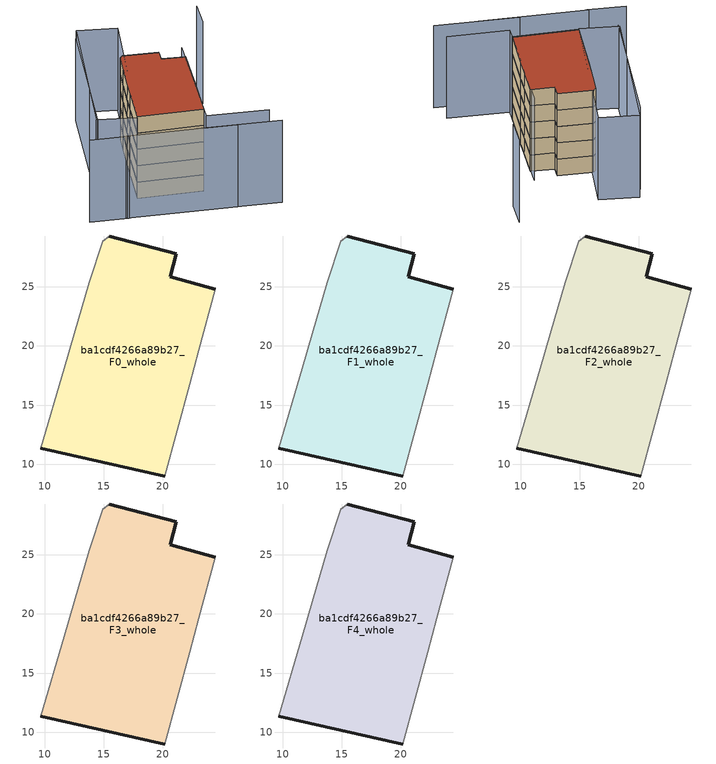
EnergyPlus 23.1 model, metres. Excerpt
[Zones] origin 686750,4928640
ba1cdf4266a89b27_F0_whole
 floor ground (EU_floor_Construction): 20.16,9.01 22.25,16.77 23.02,19.63 24.41,24.79 20.62,25.85 21.13,27.77 15.45,29.28 14.9,28.83 13.79,25.37 12.52,21.01 11.67,18.13 9.69,11.35 z0
 wall outside (EU_wall_Construction): 15.45,29.28 21.13,27.77 20.62,25.85 24.41,24.79 / 20.16,9.01 9.69,11.35 z0:3
 wall adiabatic (EU_wall_Construction): 24.41,24.79 23.02,19.63 22.25,16.77 20.16,9.01 / 9.69,11.35 11.67,18.13 12.52,21.01 13.79,25.37 14.9,28.83 15.45,29.28 z0:3
ba1cdf4266a89b27_F1_whole
 floor to ba1cdf4266a89b27_F0_whole (EU_floor_Construction): 20.16,9.01 22.25,16.77 23.02,19.63 24.41,24.79 20.62,25.85 21.13,27.77 15.45,29.28 14.9,28.83 13.79,25.37 12.52,21.01 11.67,18.13 9.69,11.35 z3
 wall outside (EU_wall_Construction): 15.45,29.28 21.13,27.77 20.62,25.85 24.41,24.79 / 20.16,9.01 9.69,11.35 z3:6
 wall adiabatic (EU_wall_Construction): 24.41,24.79 23.02,19.63 22.25,16.77 20.16,9.01 / 9.69,11.35 11.67,18.13 12.52,21.01 13.79,25.37 14.9,28.83 15.45,29.28 z3:6
ba1cdf4266a89b27_F2_whole
 floor to ba1cdf4266a89b27_F1_whole (EU_floor_Construction): 20.16,9.01 22.25,16.77 23.02,19.63 24.41,24.79 20.62,25.85 21.13,27.77 15.45,29.28 14.9,28.83 13.79,25.37 12.52,21.01 11.67,18.13 9.69,11.35 z6
 wall outside (EU_wall_Construction): 15.45,29.28 21.13,27.77 20.62,25.85 24.41,24.79 / 20.16,9.01 9.69,11.35 z6:9
 wall adiabatic (EU_wall_Construction): 24.41,24.79 23.02,19.63 22.25,16.77 20.16,9.01 / 9.69,11.35 11.67,18.13 12.52,21.01 13.79,25.37 14.9,28.83 15.45,29.28 z6:9
ba1cdf4266a89b27_F3_whole
 floor to ba1cdf4266a89b27_F2_whole (EU_floor_Construction): 20.16,9.01 22.25,16.77 23.02,19.63 24.41,24.79 20.62,25.85 21.13,27.77 15.45,29.28 14.9,28.83 13.79,25.37 12.52,21.01 11.67,18.13 9.69,11.35 z9
 wall outside (EU_wall_Construction): 15.45,29.28 21.13,27.77 20.62,25.85 24.41,24.79 / 20.16,9.01 9.69,11.35 z9:12
 wall adiabatic (EU_wall_Construction): 24.41,24.79 23.02,19.63 22.25,16.77 20.16,9.01 / 9.69,11.35 11.67,18.13 12.52,21.01 13.79,25.37 14.9,28.83 15.45,29.28 z9:12
ba1cdf4266a89b27_F4_whole
 floor to ba1cdf4266a89b27_F3_whole (EU_floor_Construction): 20.16,9.01 22.25,16.77 23.02,19.63 24.41,24.79 20.62,25.85 21.13,27.77 15.45,29.28 14.9,28.83 13.79,25.37 12.52,21.01 11.67,18.13 9.69,11.35 z12
 wall outside (EU_wall_Construction): 15.45,29.28 21.13,27.77 20.62,25.85 24.41,24.79 / 20.16,9.01 9.69,11.35 z12:15
 wall adiabatic (EU_wall_Construction): 24.41,24.79 23.02,19.63 22.25,16.77 20.16,9.01 / 9.69,11.35 11.67,18.13 12.52,21.01 13.79,25.37 14.9,28.83 15.45,29.28 z12:15
 roof outside (EU_roof_Construction): 21.13,27.77 20.62,25.85 24.41,24.79 23.02,19.63 22.25,16.77 20.16,9.01 9.69,11.35 11.67,18.13 12.52,21.01 13.79,25.37 14.9,28.83 15.45,29.28 z15
shading: 16.52,4.09 29.9,0.71 / 5.56,6.63 22.95,2.4 / -0.11,8.04 6.03,6.51 / 29.42,4.54 19.65,7.06 / 19.65,7.06 24.93,27.47 / 11.03,37.06 3.55,12.88 / 31.33,33.33 32.49,38.08 / 18.35,37.11 9.6,11.1 / 9.6,11.1 3.4,13.18 / 3.4,13.18 12.15,39.2 / 12.15,39.2 18.35,37.11 z0:15
[Building]
EU S2 Campaign: North Axis=0; Terrain=City; Solar Distribution=FullExterior
[Site:Location]
Bologna: Latitude=44.5; Longitude=11.25; Time Zone=1; Elevation=37
[SizingPeriod:WeatherFileDays]
AnnualSizingPeriod: Begin Month=1; Begin Day of Month=1; End Month=12; End Day of Month=31; Day of Week for Start Day=Monday; Use Weather File Daylight Saving Period=No; Use Weather File Rain and Snow Indicators=No
[MATERIAL]
EU_InternalMass_Material: Roughness=MediumRough; Thickness=0.1; Conductivity=1; Density=1800; Specific Heat=900; Thermal Absorptance=0.9; Solar Absorptance=0.7; Visible Absorptance=0.7
[MATERIAL:NOMASS] Roughness=MediumRough; Thermal Absorptance=0.9; Solar Absorptance=0.7; Visible Absorptance=0.7
Name | Thermal Resistance
EU_wall_NoMass | 0.905828
EU_roof_NoMass | 0.37593
EU_floor_NoMass | 0.67114
[CONSTRUCTION]
EU_wall_Construction: EU_wall_NoMass
EU_roof_Construction: EU_roof_NoMass
EU_floor_Construction: EU_floor_NoMass
EU_InternalMass_Construction: EU_InternalMass_Material
[ZONE] Type=1; Multiplier=1; Ceiling Height=autocalculate; Floor Area=autocalculate; Part of Total Floor Area=Yes
Name | Volume
ba1cdf4266a89b27_F0_whole | 561.699
ba1cdf4266a89b27_F1_whole; ba1cdf4266a89b27_F2_whole; ba1cdf4266a89b27_F3_whole; ba1cdf4266a89b27_F4_whole | 561.701
[INTERNALMASS] Construction=EU_InternalMass_Construction; Surface Area=180.16
Name | Zone or ZoneList
ba1cdf4266a89b27_F0_whole_EU_InternalMass | ba1cdf4266a89b27_F0_whole
ba1cdf4266a89b27_F1_whole_EU_InternalMass | ba1cdf4266a89b27_F1_whole
ba1cdf4266a89b27_F2_whole_EU_InternalMass | ba1cdf4266a89b27_F2_whole
ba1cdf4266a89b27_F3_whole_EU_InternalMass | ba1cdf4266a89b27_F3_whole
ba1cdf4266a89b27_F4_whole_EU_InternalMass | ba1cdf4266a89b27_F4_whole
[OTHEREQUIPMENT] Fuel Type=Electricity; Design Level Calculation Method=Watts/Area; Power per Zone Floor Area=1; Fraction Latent=0; Fraction Radiant=0; Fraction Lost=0; Carbon Dioxide Generation Rate=0; EndUse Subcategory=EU_Step8_InternalGains
Name | Zone or ZoneList or Space or SpaceList | Schedule
EU_Step8_InternalGain_ba1cdf4266a89b27_F0_whole_f000 | ba1cdf4266a89b27_F0_whole | EU_Step8_GainSchedule_ba1cdf4266a89b27_F0_whole_f000
EU_Step8_InternalGain_ba1cdf4266a89b27_F1_whole_f000 | ba1cdf4266a89b27_F1_whole | EU_Step8_GainSchedule_ba1cdf4266a89b27_F1_whole_f000
EU_Step8_InternalGain_ba1cdf4266a89b27_F2_whole_f000 | ba1cdf4266a89b27_F2_whole | EU_Step8_GainSchedule_ba1cdf4266a89b27_F2_whole_f000
EU_Step8_InternalGain_ba1cdf4266a89b27_F3_whole_f000 | ba1cdf4266a89b27_F3_whole | EU_Step8_GainSchedule_ba1cdf4266a89b27_F3_whole_f000
EU_Step8_InternalGain_ba1cdf4266a89b27_F4_whole_f000 | ba1cdf4266a89b27_F4_whole | EU_Step8_GainSchedule_ba1cdf4266a89b27_F4_whole_f000
[ZONEVENTILATION:DESIGNFLOWRATE] Schedule=EU_AlwaysOn; Design Flow Rate Calculation Method=AirChanges/Hour; Air Changes per Hour=0.73129; Ventilation Type=Natural; Fan Pressure Rise=0; Fan Total Efficiency=1; Constant Term Coefficient=1; Temperature Term Coefficient=0; Velocity Term Coefficient=0; Velocity Squared Term Coefficient=0; Minimum Indoor Temperature=-100; Maximum Indoor Temperature=100; Delta Temperature=-100; Minimum Outdoor Temperature=-100; Maximum Outdoor Temperature=100; Maximum Wind Speed=40
Name | Zone or ZoneList or Space or SpaceList
EU_ConstantAir_ba1cdf4266a89b27_F0_whole | ba1cdf4266a89b27_F0_whole
EU_ConstantAir_ba1cdf4266a89b27_F1_whole | ba1cdf4266a89b27_F1_whole
EU_ConstantAir_ba1cdf4266a89b27_F2_whole | ba1cdf4266a89b27_F2_whole
EU_ConstantAir_ba1cdf4266a89b27_F3_whole | ba1cdf4266a89b27_F3_whole
EU_ConstantAir_ba1cdf4266a89b27_F4_whole | ba1cdf4266a89b27_F4_whole
[HVACTEMPLATE:THERMOSTAT] Constant Heating Setpoint=20; Constant Cooling Setpoint=50
EU_HeatOnly_ba1cdf4266a89b27_F0_whole; EU_HeatOnly_ba1cdf4266a89b27_F1_whole; EU_HeatOnly_ba1cdf4266a89b27_F2_whole; EU_HeatOnly_ba1cdf4266a89b27_F3_whole; EU_HeatOnly_ba1cdf4266a89b27_F4_whole
[HVACTEMPLATE:ZONE:IDEALLOADSAIRSYSTEM] System Availability Schedule=EU_AlwaysOn; Maximum Heating Supply Air Temperature=50; Minimum Cooling Supply Air Temperature=13; Maximum Heating Supply Air Humidity Ratio=0.0156; Minimum Cooling Supply Air Humidity Ratio=0.0077; Heating Limit=NoLimit; Cooling Limit=NoLimit; Heating Availability Schedule=EU_AlwaysOn; Cooling Availability Schedule=EU_CoolingOff; Dehumidification Control Type=ConstantSensibleHeatRatio; Cooling Sensible Heat Ratio=0.7; Dehumidification Setpoint=60; Humidification Control Type=None; Humidification Setpoint=30; Outdoor Air Method=None; Outdoor Air Flow Rate per Person=0.00944; Outdoor Air Flow Rate per Zone Floor Area=0; Outdoor Air Flow Rate per Zone=0; Demand Controlled Ventilation Type=None; Outdoor Air Economizer Type=NoEconomizer; Heat Recovery Type=None; Sensible Heat Recovery Effectiveness=0.7; Latent Heat Recovery Effectiveness=0.65
Name | Template Thermostat
ba1cdf4266a89b27_F0_whole | EU_HeatOnly_ba1cdf4266a89b27_F0_whole
ba1cdf4266a89b27_F1_whole | EU_HeatOnly_ba1cdf4266a89b27_F1_whole
ba1cdf4266a89b27_F2_whole | EU_HeatOnly_ba1cdf4266a89b27_F2_whole
ba1cdf4266a89b27_F3_whole | EU_HeatOnly_ba1cdf4266a89b27_F3_whole
ba1cdf4266a89b27_F4_whole | EU_HeatOnly_ba1cdf4266a89b27_F4_whole
[SIZING:ZONE] Zone Cooling Design Supply Air Temperature Input Method=SupplyAirTemperature; Zone Cooling Design Supply Air Temperature=13; Zone Heating Design Supply Air Temperature Input Method=SupplyAirTemperature; Zone Heating Design Supply Air Temperature=50; Zone Cooling Design Supply Air Humidity Ratio=0.008; Zone Heating Design Supply Air Humidity Ratio=0.008; Cooling Design Air Flow Method=DesignDay; Cooling Design Air Flow Rate=0; Cooling Minimum Air Flow per Zone Floor Area=0.000762; Cooling Minimum Air Flow=0; Cooling Minimum Air Flow Fraction=0.2; Heating Design Air Flow Method=DesignDay; Heating Design Air Flow Rate=0; Heating Maximum Air Flow per Zone Floor Area=0.002032; Heating Maximum Air Flow=0.141576; Heating Maximum Air Flow Fraction=0.3; Account for Dedicated Outdoor Air System=No; Dedicated Outdoor Air System Control Strategy=NeutralSupplyAir; Dedicated Outdoor Air Low Setpoint Temperature for Design=autosize; Dedicated Outdoor Air High Setpoint Temperature for Design=autosize; Zone Load Sizing Method=Sensible Load Only No Latent Load; Zone Latent Cooling Design Supply Air Humidity Ratio Input Method=HumidityRatioDifference; Zone Cooling Design Supply Air Humidity Ratio Difference=0.005; Zone Latent Heating Design Supply Air Humidity Ratio Input Method=HumidityRatioDifference; Zone Humidification Design Supply Air Humidity Ratio Difference=0.005
ba1cdf4266a89b27_F0_whole; ba1cdf4266a89b27_F1_whole; ba1cdf4266a89b27_F2_whole; ba1cdf4266a89b27_F3_whole; ba1cdf4266a89b27_F4_whole
[SCHEDULE:CONSTANT]
Name | Hourly Value
EU_AlwaysOn | 1
EU_CoolingOff | 0
[SCHEDULE:FILE] Column Number=1; Rows to Skip at Top=0; Number of Hours of Data=8760; Column Separator=Comma; Interpolate to Timestep=No; Minutes per Item=60; Adjust Schedule for Daylight Savings=Yes
Name | File
EU_Step8_GainSchedule_ba1cdf4266a89b27_F0_whole_f000 | ../../schedules/ba1cdf4266a89b27/ba1cdf4266a89b27_F0_whole_f000_gain.csv
EU_Step8_GainSchedule_ba1cdf4266a89b27_F1_whole_f000 | ../../schedules/ba1cdf4266a89b27/ba1cdf4266a89b27_F1_whole_f000_gain.csv
EU_Step8_GainSchedule_ba1cdf4266a89b27_F2_whole_f000 | ../../schedules/ba1cdf4266a89b27/ba1cdf4266a89b27_F2_whole_f000_gain.csv
EU_Step8_GainSchedule_ba1cdf4266a89b27_F3_whole_f000 | ../../schedules/ba1cdf4266a89b27/ba1cdf4266a89b27_F3_whole_f000_gain.csv
EU_Step8_GainSchedule_ba1cdf4266a89b27_F4_whole_f000 | ../../schedules/ba1cdf4266a89b27/ba1cdf4266a89b27_F4_whole_f000_gain.csv
